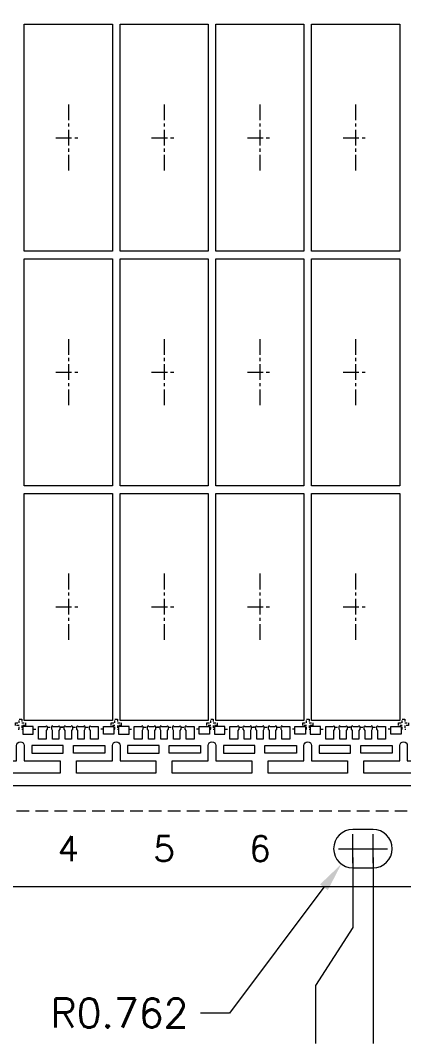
# Model space of a CAD drawing. Header units: millimetres. Extents: x -229 to -105, y -151 to 3.
# Drawn here: x -185.51 to -170.31, y -92.63 to -52.06 of the extents above; entities that cross this region are included whole.
import ezdxf

# ---------------------------------------------------------------- set-up
doc = ezdxf.new("R2010")
doc.units = ezdxf.units.MM
for name, pattern in [('CENTER', [2, 1.25, -0.25, 0.25, -0.25]), ('DASHED', [0.75, 0.5, -0.25]), ('HIDDEN', [0.375, 0.25, -0.125])]:
    doc.linetypes.add(name, pattern=pattern)
for name, color, linetype in [('1', 7, 'Continuous'), ('1D', 4, 'Continuous'), ('PKG', 2, 'Continuous'), ('中心线', 1, 'CENTER'), ('标注', 6, 'Continuous')]:
    doc.layers.add(name, color=color, linetype=linetype)
doc.layers.add('DIM', color=4, linetype='Continuous', lineweight=18)
doc.styles.add('SIMPLEX', font='SIMPLEX')
doc.styles.get("Standard").update_dxf_attribs({"font": 'SimSun.ttf'})

msp = doc.modelspace()

# ---------------------------------------------------------------- linework, layer by layer
at = {"lineweight": 9, "elevation": -0.0526}
for points in [[(-185.364, -80.8123), (-185.364, -81.4123), (-183.939, -81.4123), (-183.939, -81.9123), (-187.089, -81.9123), (-187.089, -81.4123), (-185.664, -81.4123), (-185.664, -80.8123, -1)], [(-181.564, -80.8123), (-181.564, -81.4123), (-180.139, -81.4123), (-180.139, -81.9123), (-183.289, -81.9123), (-183.289, -81.4123), (-181.864, -81.4123), (-181.864, -80.8123, -1)], [(-177.764, -80.8123), (-177.764, -81.4123), (-176.339, -81.4123), (-176.339, -81.9123), (-179.489, -81.9123), (-179.489, -81.4123), (-178.064, -81.4123), (-178.064, -80.8123, -1)], [(-173.964, -80.8123), (-173.964, -81.4123), (-172.539, -81.4123), (-172.539, -81.9123), (-175.689, -81.9123), (-175.689, -81.4123), (-174.264, -81.4123), (-174.264, -80.8123, -1)], [(-170.164, -80.8123), (-170.164, -81.4123), (-168.739, -81.4123), (-168.739, -81.9123), (-171.889, -81.9123), (-171.889, -81.4123), (-170.464, -81.4123), (-170.464, -80.8123, -1)]]:
    msp.add_lwpolyline(points, format="xyb", close=True, dxfattribs=at)
for points in [[(-183.814, -80.8123), (-185.064, -80.8123), (-185.064, -81.1123), (-183.814, -81.1123)], [(-183.414, -80.8123), (-182.164, -80.8123), (-182.164, -81.1123), (-183.414, -81.1123)], [(-180.014, -80.8123), (-181.264, -80.8123), (-181.264, -81.1123), (-180.014, -81.1123)], [(-179.614, -80.8123), (-178.364, -80.8123), (-178.364, -81.1123), (-179.614, -81.1123)], [(-176.214, -80.8123), (-177.464, -80.8123), (-177.464, -81.1123), (-176.214, -81.1123)], [(-175.814, -80.8123), (-174.564, -80.8123), (-174.564, -81.1123), (-175.814, -81.1123)], [(-172.414, -80.8123), (-173.664, -80.8123), (-173.664, -81.1123), (-172.414, -81.1123)], [(-172.014, -80.8123), (-170.764, -80.8123), (-170.764, -81.1123), (-172.014, -81.1123)]]:
    msp.add_lwpolyline(points, close=True, dxfattribs=at)
at = {"layer": '1', "lineweight": 9}
for p, q in [((-185.004, -80.0573, -0.0526), (-185.419, -80.0573, -0.0526)), ((-185.419, -80.0573, -0.0526), (-185.419, -80.3623, -0.0526)), ((-185.004, -80.3623, -0.0526), (-185.004, -80.0573, -0.0526)), ((-182.224, -80.3623, -0.0526), (-182.224, -80.0573, -0.0526)), ((-182.224, -80.0573, -0.0526), (-181.809, -80.0573, -0.0526)), ((-181.809, -80.0573, -0.0526), (-181.809, -80.3623, -0.0526)), ((-181.204, -80.0573, -0.0526), (-181.619, -80.0573, -0.0526)), ((-181.619, -80.0573, -0.0526), (-181.619, -80.3623, -0.0526)), ((-181.204, -80.3623, -0.0526), (-181.204, -80.0573, -0.0526)), ((-178.424, -80.3623, -0.0526), (-178.424, -80.0573, -0.0526)), ((-178.424, -80.0573, -0.0526), (-178.009, -80.0573, -0.0526)), ((-178.009, -80.0573, -0.0526), (-178.009, -80.3623, -0.0526)), ((-177.404, -80.0573, -0.0526), (-177.819, -80.0573, -0.0526)), ((-177.819, -80.0573, -0.0526), (-177.819, -80.3623, -0.0526)), ((-177.404, -80.3623, -0.0526), (-177.404, -80.0573, -0.0526)), ((-174.624, -80.3623, -0.0526), (-174.624, -80.0573, -0.0526)), ((-174.624, -80.0573, -0.0526), (-174.209, -80.0573, -0.0526)), ((-174.209, -80.0573, -0.0526), (-174.209, -80.3623, -0.0526)), ((-173.604, -80.0573, -0.0526), (-174.019, -80.0573, -0.0526)), ((-174.019, -80.0573, -0.0526), (-174.019, -80.3623, -0.0526)), ((-173.604, -80.3623, -0.0526), (-173.604, -80.0573, -0.0526)), ((-170.824, -80.3623, -0.0526), (-170.824, -80.0573, -0.0526)), ((-170.824, -80.0573, -0.0526), (-170.409, -80.0573, -0.0526)), ((-170.409, -80.0573, -0.0526), (-170.409, -80.3623, -0.0526)), ((-185.419, -80.3623, -0.0526), (-185.004, -80.3623, -0.0526)), ((-181.809, -80.3623, -0.0526), (-182.224, -80.3623, -0.0526)), ((-181.619, -80.3623, -0.0526), (-181.204, -80.3623, -0.0526)), ((-178.009, -80.3623, -0.0526), (-178.424, -80.3623, -0.0526)), ((-177.819, -80.3623, -0.0526), (-177.404, -80.3623, -0.0526)), ((-174.209, -80.3623, -0.0526), (-174.624, -80.3623, -0.0526)), ((-174.019, -80.3623, -0.0526), (-173.604, -80.3623, -0.0526)), ((-170.409, -80.3623, -0.0526), (-170.824, -80.3623, -0.0526)), ((-128.314, -86.4123, -0.0526), (-203.814, -86.4123, -0.0526))]:
    msp.add_line(p, q, dxfattribs=at)
at = {"layer": '1', "color": 0, "lineweight": 9}
for p, q in [((-184.804, -80.5623, -0.0526), (-184.804, -80.0573, -0.0526)), ((-184.804, -80.0573, -0.0526), (-184.504, -80.0573, -0.0526)), ((-184.454, -80.1553, -0.0526), (-184.489, -80.2123, -0.0526)), ((-184.489, -80.2123, -0.0526), (-184.489, -80.5623, -0.0526)), ((-184.454, -80.0573, -0.0526), (-184.454, -80.1553, -0.0526)), ((-184.274, -80.1553, -0.0526), (-184.274, -80.0573, -0.0526)), ((-184.239, -80.2123, -0.0526), (-184.274, -80.1553, -0.0526)), ((-184.239, -80.5623, -0.0526), (-184.239, -80.2123, -0.0526)), ((-184.224, -80.0573, -0.0526), (-184.004, -80.0573, -0.0526)), ((-183.954, -80.1553, -0.0526), (-183.989, -80.2123, -0.0526)), ((-183.989, -80.2123, -0.0526), (-183.989, -80.5623, -0.0526)), ((-183.954, -80.0573, -0.0526), (-183.954, -80.1553, -0.0526)), ((-183.774, -80.1553, -0.0526), (-183.774, -80.0573, -0.0526)), ((-183.739, -80.2123, -0.0526), (-183.774, -80.1553, -0.0526)), ((-183.739, -80.5623, -0.0526), (-183.739, -80.2123, -0.0526)), ((-183.724, -80.0573, -0.0526), (-183.504, -80.0573, -0.0526)), ((-183.454, -80.1553, -0.0526), (-183.489, -80.2123, -0.0526)), ((-183.489, -80.2123, -0.0526), (-183.489, -80.5623, -0.0526)), ((-183.454, -80.0573, -0.0526), (-183.454, -80.1553, -0.0526)), ((-183.274, -80.1553, -0.0526), (-183.274, -80.0573, -0.0526)), ((-183.239, -80.2123, -0.0526), (-183.274, -80.1553, -0.0526)), ((-183.239, -80.5623, -0.0526), (-183.239, -80.2123, -0.0526)), ((-183.224, -80.0573, -0.0526), (-183.004, -80.0573, -0.0526)), ((-182.954, -80.1553, -0.0526), (-182.989, -80.2123, -0.0526)), ((-182.989, -80.2123, -0.0526), (-182.989, -80.5623, -0.0526)), ((-182.954, -80.0573, -0.0526), (-182.954, -80.1553, -0.0526)), ((-182.774, -80.1553, -0.0526), (-182.774, -80.0573, -0.0526)), ((-182.739, -80.2123, -0.0526), (-182.774, -80.1553, -0.0526)), ((-182.739, -80.5623, -0.0526), (-182.739, -80.2123, -0.0526)), ((-182.724, -80.0573, -0.0526), (-182.424, -80.0573, -0.0526)), ((-182.424, -80.0573, -0.0526), (-182.424, -80.5623, -0.0526)), ((-181.004, -80.5623, -0.0526), (-181.004, -80.0573, -0.0526)), ((-181.004, -80.0573, -0.0526), (-180.704, -80.0573, -0.0526)), ((-180.654, -80.1553, -0.0526), (-180.689, -80.2123, -0.0526)), ((-180.689, -80.2123, -0.0526), (-180.689, -80.5623, -0.0526)), ((-180.654, -80.0573, -0.0526), (-180.654, -80.1553, -0.0526)), ((-180.474, -80.1553, -0.0526), (-180.474, -80.0573, -0.0526)), ((-180.439, -80.2123, -0.0526), (-180.474, -80.1553, -0.0526)), ((-180.439, -80.5623, -0.0526), (-180.439, -80.2123, -0.0526)), ((-180.424, -80.0573, -0.0526), (-180.204, -80.0573, -0.0526)), ((-180.154, -80.1553, -0.0526), (-180.189, -80.2123, -0.0526)), ((-180.189, -80.2123, -0.0526), (-180.189, -80.5623, -0.0526)), ((-180.154, -80.0573, -0.0526), (-180.154, -80.1553, -0.0526)), ((-179.974, -80.1553, -0.0526), (-179.974, -80.0573, -0.0526)), ((-179.939, -80.2123, -0.0526), (-179.974, -80.1553, -0.0526)), ((-179.939, -80.5623, -0.0526), (-179.939, -80.2123, -0.0526)), ((-179.924, -80.0573, -0.0526), (-179.704, -80.0573, -0.0526)), ((-179.654, -80.1553, -0.0526), (-179.689, -80.2123, -0.0526)), ((-179.689, -80.2123, -0.0526), (-179.689, -80.5623, -0.0526)), ((-179.654, -80.0573, -0.0526), (-179.654, -80.1553, -0.0526)), ((-179.474, -80.1553, -0.0526), (-179.474, -80.0573, -0.0526)), ((-179.439, -80.2123, -0.0526), (-179.474, -80.1553, -0.0526)), ((-179.439, -80.5623, -0.0526), (-179.439, -80.2123, -0.0526)), ((-179.424, -80.0573, -0.0526), (-179.204, -80.0573, -0.0526)), ((-179.154, -80.1553, -0.0526), (-179.189, -80.2123, -0.0526)), ((-179.189, -80.2123, -0.0526), (-179.189, -80.5623, -0.0526)), ((-179.154, -80.0573, -0.0526), (-179.154, -80.1553, -0.0526)), ((-178.974, -80.1553, -0.0526), (-178.974, -80.0573, -0.0526)), ((-178.939, -80.2123, -0.0526), (-178.974, -80.1553, -0.0526)), ((-178.939, -80.5623, -0.0526), (-178.939, -80.2123, -0.0526)), ((-178.924, -80.0573, -0.0526), (-178.624, -80.0573, -0.0526)), ((-178.624, -80.0573, -0.0526), (-178.624, -80.5623, -0.0526)), ((-177.204, -80.5623, -0.0526), (-177.204, -80.0573, -0.0526)), ((-177.204, -80.0573, -0.0526), (-176.904, -80.0573, -0.0526)), ((-176.854, -80.1553, -0.0526), (-176.889, -80.2123, -0.0526)), ((-176.889, -80.2123, -0.0526), (-176.889, -80.5623, -0.0526)), ((-176.854, -80.0573, -0.0526), (-176.854, -80.1553, -0.0526)), ((-176.674, -80.1553, -0.0526), (-176.674, -80.0573, -0.0526)), ((-176.639, -80.2123, -0.0526), (-176.674, -80.1553, -0.0526)), ((-176.639, -80.5623, -0.0526), (-176.639, -80.2123, -0.0526)), ((-176.624, -80.0573, -0.0526), (-176.404, -80.0573, -0.0526)), ((-176.354, -80.1553, -0.0526), (-176.389, -80.2123, -0.0526)), ((-176.389, -80.2123, -0.0526), (-176.389, -80.5623, -0.0526)), ((-176.354, -80.0573, -0.0526), (-176.354, -80.1553, -0.0526)), ((-176.174, -80.1553, -0.0526), (-176.174, -80.0573, -0.0526)), ((-176.139, -80.2123, -0.0526), (-176.174, -80.1553, -0.0526)), ((-176.139, -80.5623, -0.0526), (-176.139, -80.2123, -0.0526)), ((-176.124, -80.0573, -0.0526), (-175.904, -80.0573, -0.0526)), ((-175.854, -80.1553, -0.0526), (-175.889, -80.2123, -0.0526)), ((-175.889, -80.2123, -0.0526), (-175.889, -80.5623, -0.0526)), ((-175.854, -80.0573, -0.0526), (-175.854, -80.1553, -0.0526)), ((-175.674, -80.1553, -0.0526), (-175.674, -80.0573, -0.0526)), ((-175.639, -80.2123, -0.0526), (-175.674, -80.1553, -0.0526)), ((-175.639, -80.5623, -0.0526), (-175.639, -80.2123, -0.0526)), ((-175.624, -80.0573, -0.0526), (-175.404, -80.0573, -0.0526)), ((-175.354, -80.1553, -0.0526), (-175.389, -80.2123, -0.0526)), ((-175.389, -80.2123, -0.0526), (-175.389, -80.5623, -0.0526)), ((-175.354, -80.0573, -0.0526), (-175.354, -80.1553, -0.0526)), ((-175.174, -80.1553, -0.0526), (-175.174, -80.0573, -0.0526)), ((-175.139, -80.2123, -0.0526), (-175.174, -80.1553, -0.0526)), ((-175.139, -80.5623, -0.0526), (-175.139, -80.2123, -0.0526)), ((-175.124, -80.0573, -0.0526), (-174.824, -80.0573, -0.0526)), ((-174.824, -80.0573, -0.0526), (-174.824, -80.5623, -0.0526)), ((-173.404, -80.5623, -0.0526), (-173.404, -80.0573, -0.0526)), ((-173.404, -80.0573, -0.0526), (-173.104, -80.0573, -0.0526)), ((-173.054, -80.1553, -0.0526), (-173.089, -80.2123, -0.0526)), ((-173.089, -80.2123, -0.0526), (-173.089, -80.5623, -0.0526)), ((-173.054, -80.0573, -0.0526), (-173.054, -80.1553, -0.0526)), ((-172.874, -80.1553, -0.0526), (-172.874, -80.0573, -0.0526)), ((-172.839, -80.2123, -0.0526), (-172.874, -80.1553, -0.0526)), ((-172.839, -80.5623, -0.0526), (-172.839, -80.2123, -0.0526)), ((-172.824, -80.0573, -0.0526), (-172.604, -80.0573, -0.0526)), ((-172.554, -80.1553, -0.0526), (-172.589, -80.2123, -0.0526)), ((-172.589, -80.2123, -0.0526), (-172.589, -80.5623, -0.0526)), ((-172.554, -80.0573, -0.0526), (-172.554, -80.1553, -0.0526)), ((-172.374, -80.1553, -0.0526), (-172.374, -80.0573, -0.0526)), ((-172.339, -80.2123, -0.0526), (-172.374, -80.1553, -0.0526)), ((-172.339, -80.5623, -0.0526), (-172.339, -80.2123, -0.0526)), ((-172.324, -80.0573, -0.0526), (-172.104, -80.0573, -0.0526)), ((-172.054, -80.1553, -0.0526), (-172.089, -80.2123, -0.0526)), ((-172.089, -80.2123, -0.0526), (-172.089, -80.5623, -0.0526)), ((-172.054, -80.0573, -0.0526), (-172.054, -80.1553, -0.0526)), ((-171.874, -80.1553, -0.0526), (-171.874, -80.0573, -0.0526)), ((-171.839, -80.2123, -0.0526), (-171.874, -80.1553, -0.0526)), ((-171.839, -80.5623, -0.0526), (-171.839, -80.2123, -0.0526)), ((-171.824, -80.0573, -0.0526), (-171.604, -80.0573, -0.0526)), ((-171.554, -80.1553, -0.0526), (-171.589, -80.2123, -0.0526)), ((-171.589, -80.2123, -0.0526), (-171.589, -80.5623, -0.0526)), ((-171.554, -80.0573, -0.0526), (-171.554, -80.1553, -0.0526)), ((-171.374, -80.1553, -0.0526), (-171.374, -80.0573, -0.0526)), ((-171.339, -80.2123, -0.0526), (-171.374, -80.1553, -0.0526)), ((-171.339, -80.5623, -0.0526), (-171.339, -80.2123, -0.0526)), ((-171.324, -80.0573, -0.0526), (-171.024, -80.0573, -0.0526)), ((-171.024, -80.0573, -0.0526), (-171.024, -80.5623, -0.0526)), ((-184.489, -80.5623, -0.0526), (-184.804, -80.5623, -0.0526)), ((-183.989, -80.5623, -0.0526), (-184.239, -80.5623, -0.0526)), ((-183.489, -80.5623, -0.0526), (-183.739, -80.5623, -0.0526)), ((-182.989, -80.5623, -0.0526), (-183.239, -80.5623, -0.0526)), ((-182.424, -80.5623, -0.0526), (-182.739, -80.5623, -0.0526)), ((-180.689, -80.5623, -0.0526), (-181.004, -80.5623, -0.0526)), ((-180.189, -80.5623, -0.0526), (-180.439, -80.5623, -0.0526)), ((-179.689, -80.5623, -0.0526), (-179.939, -80.5623, -0.0526)), ((-179.189, -80.5623, -0.0526), (-179.439, -80.5623, -0.0526)), ((-178.624, -80.5623, -0.0526), (-178.939, -80.5623, -0.0526)), ((-176.889, -80.5623, -0.0526), (-177.204, -80.5623, -0.0526)), ((-176.389, -80.5623, -0.0526), (-176.639, -80.5623, -0.0526)), ((-175.889, -80.5623, -0.0526), (-176.139, -80.5623, -0.0526)), ((-175.389, -80.5623, -0.0526), (-175.639, -80.5623, -0.0526)), ((-174.824, -80.5623, -0.0526), (-175.139, -80.5623, -0.0526)), ((-173.089, -80.5623, -0.0526), (-173.404, -80.5623, -0.0526)), ((-172.589, -80.5623, -0.0526), (-172.839, -80.5623, -0.0526)), ((-172.089, -80.5623, -0.0526), (-172.339, -80.5623, -0.0526)), ((-171.589, -80.5623, -0.0526), (-171.839, -80.5623, -0.0526)), ((-171.024, -80.5623, -0.0526), (-171.339, -80.5623, -0.0526))]:
    msp.add_line(p, q, dxfattribs=at)
at = {"layer": '1', "lineweight": 9, "elevation": -0.0526}
msp.add_lwpolyline([(-171.526, -85.6623, 1), (-171.526, -84.1383), (-172.326, -84.1383, 1), (-172.326, -85.6623)], format="xyb", close=True, dxfattribs=at)
at = {"layer": '1', "color": 0, "lineweight": 9}
for centre in [(-184.479, -80.0573, -0.0526), (-184.249, -80.0573, -0.0526), (-183.979, -80.0573, -0.0526), (-183.749, -80.0573, -0.0526), (-183.479, -80.0573, -0.0526), (-183.249, -80.0573, -0.0526), (-182.979, -80.0573, -0.0526), (-182.749, -80.0573, -0.0526), (-180.679, -80.0573, -0.0526), (-180.449, -80.0573, -0.0526), (-180.179, -80.0573, -0.0526), (-179.949, -80.0573, -0.0526), (-179.679, -80.0573, -0.0526), (-179.449, -80.0573, -0.0526), (-179.179, -80.0573, -0.0526), (-178.949, -80.0573, -0.0526), (-176.879, -80.0573, -0.0526), (-176.649, -80.0573, -0.0526), (-176.379, -80.0573, -0.0526), (-176.149, -80.0573, -0.0526), (-175.879, -80.0573, -0.0526), (-175.649, -80.0573, -0.0526), (-175.379, -80.0573, -0.0526), (-175.149, -80.0573, -0.0526), (-173.079, -80.0573, -0.0526), (-172.849, -80.0573, -0.0526), (-172.579, -80.0573, -0.0526), (-172.349, -80.0573, -0.0526), (-172.079, -80.0573, -0.0526), (-171.849, -80.0573, -0.0526), (-171.579, -80.0573, -0.0526), (-171.349, -80.0573, -0.0526)]:
    msp.add_arc(centre, 0.025, 0, 180, dxfattribs=at)
at = {"layer": '1D', "lineweight": 9}
for p, q in [((-172.326, -85.4753, -0.0526), (-172.326, -84.3253, -0.0526)), ((-171.526, -85.4753, -0.0526), (-171.526, -84.3253, -0.0526)), ((-172.901, -84.9003, -0.0526), (-171.751, -84.9003, -0.0526)), ((-172.101, -84.9003, -0.0526), (-170.951, -84.9003, -0.0526))]:
    msp.add_line(p, q, dxfattribs=at)
at = {"layer": '1D', "color": 1, "lineweight": 9, "elevation": -0.0526}
msp.add_lwpolyline([(-128.314, -82.4123), (-200.314, -82.4123), (-200.314, -12.4123), (-128.314, -12.4123)], dxfattribs=at)
at = {"layer": '1D', "color": 4, "linetype": 'HIDDEN', "lineweight": 9, "ltscale": 0.2, "elevation": -0.0526}
for points in [[(-185.609, -80.1623), (-185.564, -80.1623), (-185.564, -80.0123), (-185.714, -80.0123), (-185.714, -79.9123), (-185.564, -79.9123), (-185.564, -79.7623), (-185.464, -79.7623), (-185.464, -79.9123), (-185.314, -79.9123), (-185.314, -80.0123), (-185.464, -80.0123), (-185.464, -80.1623), (-185.419, -80.1623)], [(-181.809, -80.1623), (-181.764, -80.1623), (-181.764, -80.0123), (-181.914, -80.0123), (-181.914, -79.9123), (-181.764, -79.9123), (-181.764, -79.7623), (-181.664, -79.7623), (-181.664, -79.9123), (-181.514, -79.9123), (-181.514, -80.0123), (-181.664, -80.0123), (-181.664, -80.1623), (-181.619, -80.1623)], [(-178.009, -80.1623), (-177.964, -80.1623), (-177.964, -80.0123), (-178.114, -80.0123), (-178.114, -79.9123), (-177.964, -79.9123), (-177.964, -79.7623), (-177.864, -79.7623), (-177.864, -79.9123), (-177.714, -79.9123), (-177.714, -80.0123), (-177.864, -80.0123), (-177.864, -80.1623), (-177.819, -80.1623)], [(-174.209, -80.1623), (-174.164, -80.1623), (-174.164, -80.0123), (-174.314, -80.0123), (-174.314, -79.9123), (-174.164, -79.9123), (-174.164, -79.7623), (-174.064, -79.7623), (-174.064, -79.9123), (-173.914, -79.9123), (-173.914, -80.0123), (-174.064, -80.0123), (-174.064, -80.1623), (-174.019, -80.1623)], [(-170.409, -80.1623), (-170.364, -80.1623), (-170.364, -80.0123), (-170.514, -80.0123), (-170.514, -79.9123), (-170.364, -79.9123), (-170.364, -79.7623), (-170.264, -79.7623), (-170.264, -79.9123), (-170.114, -79.9123), (-170.114, -80.0123), (-170.264, -80.0123), (-170.264, -80.1623), (-170.219, -80.1623)], [(-185.004, -80.1623), (-184.804, -80.1623)], [(-182.224, -80.1623), (-182.424, -80.1623)], [(-181.204, -80.1623), (-181.004, -80.1623)], [(-178.424, -80.1623), (-178.624, -80.1623)], [(-177.404, -80.1623), (-177.204, -80.1623)], [(-174.624, -80.1623), (-174.824, -80.1623)], [(-173.604, -80.1623), (-173.404, -80.1623)], [(-170.824, -80.1623), (-171.024, -80.1623)]]:
    msp.add_lwpolyline(points, dxfattribs=at)
at = {"layer": '1D', "color": 4, "linetype": 'HIDDEN', "lineweight": 9, "ltscale": 0.5, "elevation": -0.0526}
for points in [[(-184.454, -80.0823), (-184.274, -80.0823)], [(-183.454, -80.0823), (-183.274, -80.0823)], [(-182.954, -80.0823), (-182.774, -80.0823)], [(-180.654, -80.0823), (-180.474, -80.0823)], [(-179.654, -80.0823), (-179.474, -80.0823)], [(-179.154, -80.0823), (-178.974, -80.0823)], [(-176.854, -80.0823), (-176.674, -80.0823)], [(-175.854, -80.0823), (-175.674, -80.0823)], [(-175.354, -80.0823), (-175.174, -80.0823)], [(-173.054, -80.0823), (-172.874, -80.0823)], [(-172.054, -80.0823), (-171.874, -80.0823)], [(-171.554, -80.0823), (-171.374, -80.0823)]]:
    msp.add_lwpolyline(points, dxfattribs=at)
for points in [[(-183.774, -80.0823), (-183.954, -80.0823)], [(-179.974, -80.0823), (-180.154, -80.0823)], [(-176.174, -80.0823), (-176.354, -80.0823)], [(-172.374, -80.0823), (-172.554, -80.0823)]]:
    msp.add_lwpolyline(points, close=True, dxfattribs=at)
at = {"layer": 'DIM', "lineweight": 9}
for p, q in [((-172.326, -85.2453, -0.0526), (-172.326, -88.0255, -0.0526)), ((-171.526, -85.2453, -0.0526), (-171.526, -92.6255, -0.0526)), ((-173.4731, -86.43, -0.0526), (-177.2143, -91.4191, -0.0526)), ((-172.326, -88.0255, -0.0526), (-173.8077, -90.3255, -0.0526)), ((-173.8077, -90.3255, -0.0526), (-173.8077, -92.6255, -0.0526)), ((-177.2143, -91.4191, -0.0526), (-178.3643, -91.4191, -0.0526))]:
    msp.add_line(p, q, dxfattribs=at)
msp.add_solid([(-173.6264, -86.315, -0.0526), (-173.3197, -86.545, -0.0526), (-172.7831, -85.51, -0.0526)], dxfattribs=at)
at = {"layer": 'PKG', "linetype": 'Continuous', "lineweight": 9, "elevation": -0.0526}
for points in [[(-185.364, -61.2123), (-185.364, -52.2123), (-181.864, -52.2123), (-181.864, -61.2123)], [(-181.564, -61.2123), (-181.564, -52.2123), (-178.064, -52.2123), (-178.064, -61.2123)], [(-177.764, -61.2123), (-177.764, -52.2123), (-174.264, -52.2123), (-174.264, -61.2123)], [(-173.964, -61.2123), (-173.964, -52.2123), (-170.464, -52.2123), (-170.464, -61.2123)], [(-185.364, -70.5123), (-185.364, -61.5123), (-181.864, -61.5123), (-181.864, -70.5123)], [(-181.564, -70.5123), (-181.564, -61.5123), (-178.064, -61.5123), (-178.064, -70.5123)], [(-177.764, -70.5123), (-177.764, -61.5123), (-174.264, -61.5123), (-174.264, -70.5123)], [(-173.964, -70.5123), (-173.964, -61.5123), (-170.464, -61.5123), (-170.464, -70.5123)], [(-185.364, -79.8123), (-185.364, -70.8123), (-181.864, -70.8123), (-181.864, -79.8123)], [(-181.564, -79.8123), (-181.564, -70.8123), (-178.064, -70.8123), (-178.064, -79.8123)], [(-177.764, -79.8123), (-177.764, -70.8123), (-174.264, -70.8123), (-174.264, -79.8123)], [(-173.964, -79.8123), (-173.964, -70.8123), (-170.464, -70.8123), (-170.464, -79.8123)]]:
    msp.add_lwpolyline(points, close=True, dxfattribs=at)
at = {"layer": '中心线', "lineweight": 9, "ltscale": 0.5}
for p, q in [((-183.614, -55.3923, -0.0526), (-183.614, -58.0323, -0.0526)), ((-179.814, -55.3923, -0.0526), (-179.814, -58.0323, -0.0526)), ((-176.014, -55.3923, -0.0526), (-176.014, -58.0323, -0.0526)), ((-172.214, -55.3923, -0.0526), (-172.214, -58.0323, -0.0526)), ((-184.109, -56.7123, -0.0526), (-183.119, -56.7123, -0.0526)), ((-180.309, -56.7123, -0.0526), (-179.319, -56.7123, -0.0526)), ((-176.509, -56.7123, -0.0526), (-175.519, -56.7123, -0.0526)), ((-172.709, -56.7123, -0.0526), (-171.719, -56.7123, -0.0526)), ((-183.614, -64.6923, -0.0526), (-183.614, -67.3323, -0.0526)), ((-179.814, -64.6923, -0.0526), (-179.814, -67.3323, -0.0526)), ((-176.014, -64.6923, -0.0526), (-176.014, -67.3323, -0.0526)), ((-172.214, -64.6923, -0.0526), (-172.214, -67.3323, -0.0526)), ((-184.109, -66.0123, -0.0526), (-183.119, -66.0123, -0.0526)), ((-180.309, -66.0123, -0.0526), (-179.319, -66.0123, -0.0526)), ((-176.509, -66.0123, -0.0526), (-175.519, -66.0123, -0.0526)), ((-172.709, -66.0123, -0.0526), (-171.719, -66.0123, -0.0526)), ((-183.614, -73.9923, -0.0526), (-183.614, -76.6323, -0.0526)), ((-179.814, -73.9923, -0.0526), (-179.814, -76.6323, -0.0526)), ((-176.014, -73.9923, -0.0526), (-176.014, -76.6323, -0.0526)), ((-172.214, -73.9923, -0.0526), (-172.214, -76.6323, -0.0526)), ((-184.109, -75.3123, -0.0526), (-183.119, -75.3123, -0.0526)), ((-180.309, -75.3123, -0.0526), (-179.319, -75.3123, -0.0526)), ((-176.509, -75.3123, -0.0526), (-175.519, -75.3123, -0.0526)), ((-172.709, -75.3123, -0.0526), (-171.719, -75.3123, -0.0526))]:
    msp.add_line(p, q, dxfattribs=at)
at = {"layer": '标注', "linetype": 'DASHED', "lineweight": 5}
msp.add_line((-125.164, -83.4123, -0.0526), (-204.814, -83.4123, -0.0526), dxfattribs=at)

# ---------------------------------------------------------------- texts
at = {"layer": 'DIM', "lineweight": 9, "char_height": 1, "attachment_point": 5}
for s, insert in [('{\\Fsimplex|c134;4}', (-183.614, -84.9003, -0.0526)), ('{\\Fsimplex|c134;5}', (-179.814, -84.9003, -0.0526)), ('{\\Fsimplex|c134;6}', (-176.014, -84.9003, -0.0526))]:
    msp.add_mtext(s, dxfattribs=dict(at, insert=insert))
at = {"layer": 'DIM', "lineweight": 9, "insert": (-181.5843, -91.4191, -0.0526), "char_height": 1.15, "attachment_point": 5, "style": 'SIMPLEX'}
msp.add_mtext('\\A1;R0.762', dxfattribs=at)

doc.saveas('drawing.dxf')
